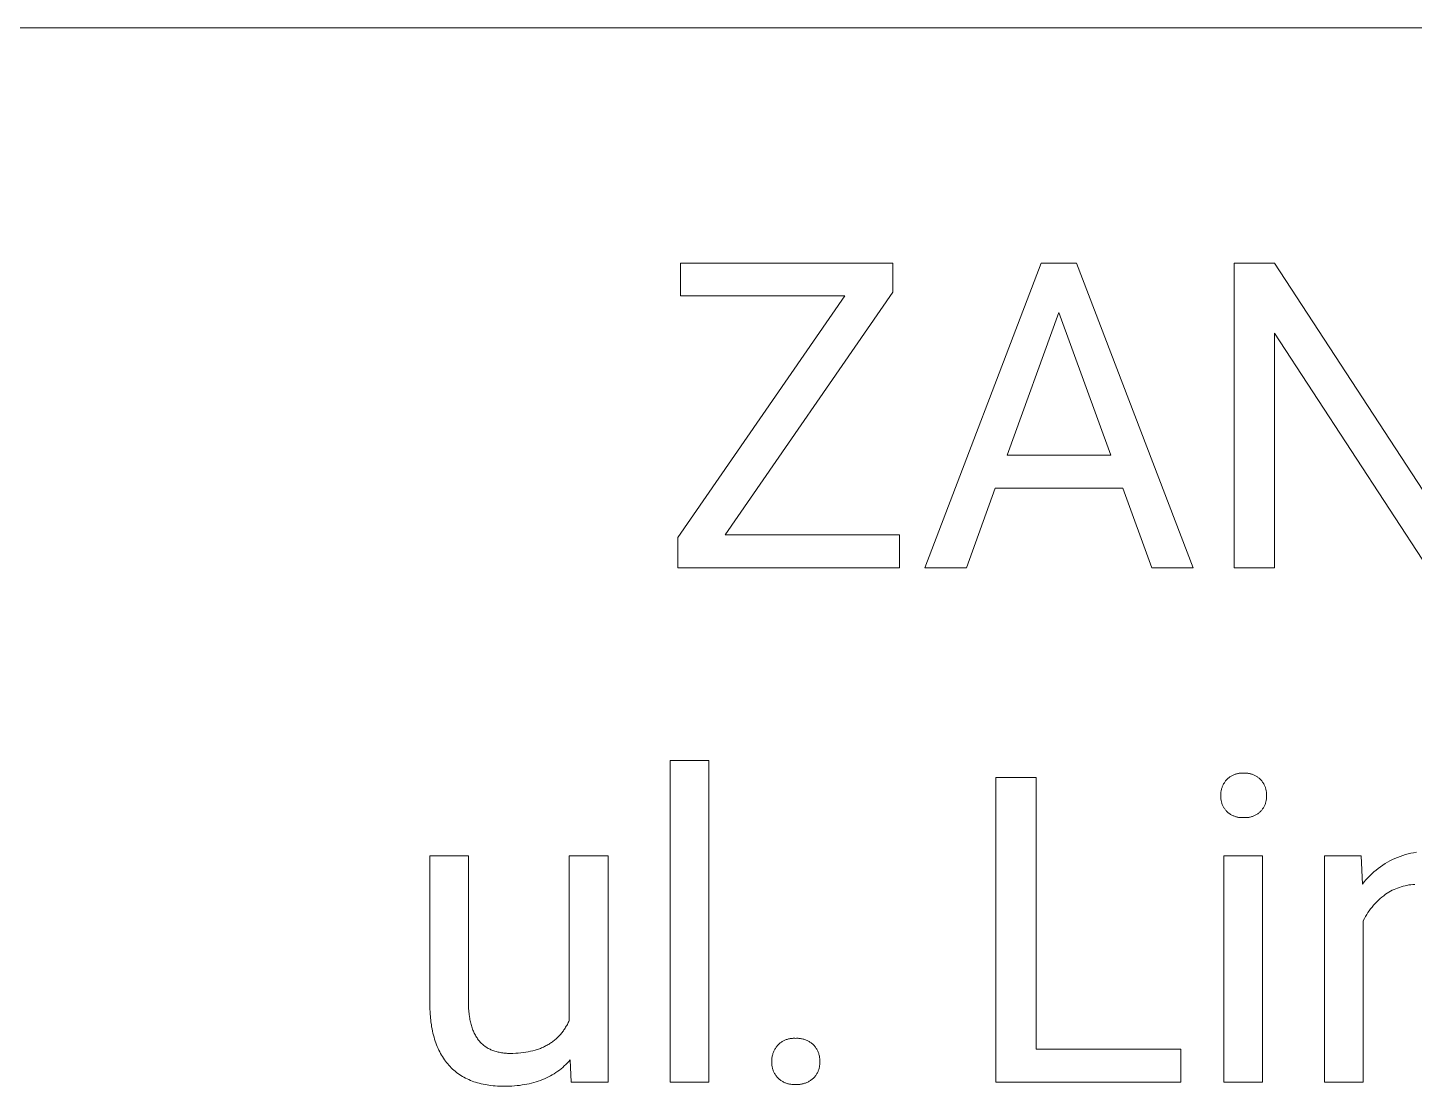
# Model space of a CAD drawing. Header units: millimetres. Extents: x 578 to 4608, y -138 to 2677.
# Drawn here: x 3286.3 to 3459.9, y 179.6 to 312.2 of the extents above; entities that cross this region are included whole.
import ezdxf

# ---------------------------------------------------------------- set-up
doc = ezdxf.new("R2010")
doc.units = ezdxf.units.MM
doc.header["$MEASUREMENT"] = 0
doc.layers.add('Domyślny', color=7, linetype='Continuous', true_color=0x000000)

msp = doc.modelspace()

# ---------------------------------------------------------------- linework, layer by layer
at = {"layer": 'Domyślny', "color": 18, "lineweight": 15, "true_color": 0x000000}
for p, q in [((4604.45, 312.23), (3085.22, 312.23)), ((3367.99, 278.63), (3367.99, 282.75)), ((3367.99, 282.75), (3394.59, 282.75)), ((3394.59, 282.75), (3394.59, 279.09)), ((3398.6, 244.59), (3413.18, 282.75)), ((3413.18, 282.75), (3417.58, 282.75)), ((3417.58, 282.75), (3432.18, 244.59)), ((3437.32, 244.59), (3437.32, 282.76)), ((3437.32, 282.76), (3442.38, 282.76)), ((3442.38, 282.76), (3461.65, 253.22)), ((3367.66, 248.37), (3388.56, 278.63)), ((3388.56, 278.63), (3367.99, 278.63)), ((3394.59, 279.09), (3373.6, 248.7)), ((3415.38, 276.54), (3408.91, 258.69)), ((3421.89, 258.69), (3415.38, 276.54)), ((3461.59, 244.59), (3442.38, 273.99)), ((3442.38, 273.99), (3442.38, 244.59)), ((3408.91, 258.69), (3421.89, 258.69)), ((3407.39, 254.57), (3403.8, 244.59)), ((3423.38, 254.57), (3407.39, 254.57)), ((3427.03, 244.59), (3423.38, 254.57)), ((3367.66, 244.58), (3367.66, 248.37)), ((3373.6, 248.7), (3395.44, 248.7)), ((3395.44, 248.7), (3395.44, 244.58)), ((3395.44, 244.58), (3367.66, 244.58)), ((3403.8, 244.59), (3398.6, 244.59)), ((3432.18, 244.59), (3427.03, 244.59)), ((3442.38, 244.59), (3437.32, 244.59)), ((3366.71, 180.17), (3366.71, 220.43)), ((3366.71, 220.43), (3371.55, 220.43)), ((3371.55, 220.43), (3371.55, 180.17)), ((3437.52, 218.75), (3437.61, 218.78)), ((3437.61, 218.78), (3437.7, 218.8)), ((3437.7, 218.8), (3437.79, 218.82)), ((3437.79, 218.82), (3437.87, 218.84)), ((3437.87, 218.84), (3437.96, 218.85)), ((3437.96, 218.85), (3438.05, 218.86)), ((3438.05, 218.86), (3438.14, 218.86)), ((3438.14, 218.86), (3438.23, 218.87)), ((3438.23, 218.87), (3438.32, 218.87)), ((3438.32, 218.87), (3438.42, 218.87)), ((3438.42, 218.87), (3438.51, 218.86)), ((3438.51, 218.86), (3438.6, 218.87)), ((3438.6, 218.87), (3438.69, 218.87)), ((3438.69, 218.87), (3438.78, 218.87)), ((3438.78, 218.87), (3438.87, 218.86)), ((3438.87, 218.86), (3438.96, 218.86)), ((3438.96, 218.86), (3439.05, 218.85)), ((3439.05, 218.85), (3439.14, 218.83)), ((3439.14, 218.83), (3439.23, 218.82)), ((3439.23, 218.82), (3439.32, 218.8)), ((3439.32, 218.8), (3439.41, 218.77)), ((3439.41, 218.77), (3439.5, 218.75)), ((3407.49, 180.17), (3407.49, 218.33)), ((3407.49, 218.33), (3412.55, 218.33)), ((3412.55, 218.33), (3412.55, 184.29)), ((3435.78, 216.99), (3435.81, 217.08)), ((3435.81, 217.08), (3435.84, 217.16)), ((3435.84, 217.16), (3435.88, 217.25)), ((3435.88, 217.25), (3435.91, 217.34)), ((3435.91, 217.34), (3435.96, 217.42)), ((3435.96, 217.42), (3436, 217.51)), ((3436, 217.51), (3436.05, 217.59)), ((3436.05, 217.59), (3436.1, 217.67)), ((3436.1, 217.67), (3436.15, 217.75)), ((3436.15, 217.75), (3436.2, 217.82)), ((3436.2, 217.82), (3436.26, 217.9)), ((3436.26, 217.9), (3436.32, 217.97)), ((3436.32, 217.97), (3436.38, 218.04)), ((3436.38, 218.04), (3436.45, 218.11)), ((3436.45, 218.11), (3436.51, 218.17)), ((3436.51, 218.17), (3436.58, 218.23)), ((3436.58, 218.23), (3436.65, 218.29)), ((3436.65, 218.29), (3436.72, 218.34)), ((3436.72, 218.34), (3436.79, 218.4)), ((3436.79, 218.4), (3436.87, 218.45)), ((3436.87, 218.45), (3436.95, 218.5)), ((3436.95, 218.5), (3437.02, 218.54)), ((3437.02, 218.54), (3437.1, 218.58)), ((3437.1, 218.58), (3437.19, 218.62)), ((3437.19, 218.62), (3437.27, 218.66)), ((3437.27, 218.66), (3437.35, 218.69)), ((3437.35, 218.69), (3437.44, 218.72)), ((3437.44, 218.72), (3437.52, 218.75)), ((3439.5, 218.75), (3439.58, 218.72)), ((3439.58, 218.72), (3439.67, 218.69)), ((3439.67, 218.69), (3439.75, 218.66)), ((3439.75, 218.66), (3439.84, 218.62)), ((3439.84, 218.62), (3439.92, 218.58)), ((3439.92, 218.58), (3440, 218.54)), ((3440, 218.54), (3440.08, 218.49)), ((3440.08, 218.49), (3440.16, 218.44)), ((3440.16, 218.44), (3440.23, 218.39)), ((3440.23, 218.39), (3440.31, 218.34)), ((3440.31, 218.34), (3440.38, 218.29)), ((3440.38, 218.29), (3440.45, 218.23)), ((3440.45, 218.23), (3440.52, 218.17)), ((3440.52, 218.17), (3440.59, 218.11)), ((3440.59, 218.11), (3440.65, 218.04)), ((3440.65, 218.04), (3440.72, 217.97)), ((3440.72, 217.97), (3440.78, 217.9)), ((3440.78, 217.9), (3440.83, 217.82)), ((3440.83, 217.82), (3440.89, 217.75)), ((3440.89, 217.75), (3440.94, 217.67)), ((3440.94, 217.67), (3440.99, 217.59)), ((3440.99, 217.59), (3441.04, 217.51)), ((3441.04, 217.51), (3441.08, 217.42)), ((3441.08, 217.42), (3441.12, 217.34)), ((3441.12, 217.34), (3441.16, 217.25)), ((3441.16, 217.25), (3441.2, 217.16)), ((3441.2, 217.16), (3441.23, 217.08)), ((3441.23, 217.08), (3441.26, 216.99)), ((3435.65, 216.34), (3435.66, 216.43)), ((3435.65, 216.24), (3435.65, 216.34)), ((3435.65, 216.15), (3435.65, 216.24)), ((3435.65, 216.06), (3435.65, 216.15)), ((3435.65, 215.96), (3435.65, 216.06)), ((3435.65, 215.87), (3435.65, 215.96)), ((3435.65, 215.78), (3435.65, 215.87)), ((3435.66, 215.68), (3435.65, 215.78)), ((3435.66, 216.43), (3435.67, 216.53)), ((3435.67, 215.59), (3435.66, 215.68)), ((3435.67, 216.53), (3435.69, 216.62)), ((3435.68, 215.5), (3435.67, 215.59)), ((3435.7, 215.41), (3435.68, 215.5)), ((3435.69, 216.62), (3435.71, 216.71)), ((3435.72, 215.31), (3435.7, 215.41)), ((3435.71, 216.71), (3435.73, 216.8)), ((3435.75, 215.22), (3435.72, 215.31)), ((3435.73, 216.8), (3435.75, 216.9)), ((3435.75, 216.9), (3435.78, 216.99)), ((3441.26, 216.99), (3441.29, 216.9)), ((3441.29, 216.9), (3441.31, 216.8)), ((3441.31, 215.31), (3441.29, 215.22)), ((3441.31, 216.8), (3441.33, 216.71)), ((3441.34, 215.41), (3441.31, 215.31)), ((3441.33, 216.71), (3441.35, 216.62)), ((3441.35, 215.5), (3441.34, 215.41)), ((3441.35, 216.62), (3441.36, 216.53)), ((3441.37, 215.59), (3441.35, 215.5)), ((3441.36, 216.53), (3441.38, 216.43)), ((3441.38, 215.68), (3441.37, 215.59)), ((3441.38, 216.43), (3441.38, 216.34)), ((3441.38, 216.34), (3441.39, 216.24)), ((3441.39, 215.78), (3441.38, 215.68)), ((3441.39, 216.24), (3441.39, 216.15)), ((3441.39, 216.15), (3441.39, 216.06)), ((3441.39, 216.06), (3441.39, 215.96)), ((3441.39, 215.96), (3441.39, 215.87)), ((3441.39, 215.87), (3441.39, 215.78)), ((3435.77, 215.13), (3435.75, 215.22)), ((3435.8, 215.05), (3435.77, 215.13)), ((3435.84, 214.96), (3435.8, 215.05)), ((3435.87, 214.87), (3435.84, 214.96)), ((3435.91, 214.79), (3435.87, 214.87)), ((3435.95, 214.7), (3435.91, 214.79)), ((3436, 214.62), (3435.95, 214.7)), ((3436.04, 214.54), (3436, 214.62)), ((3436.1, 214.46), (3436.04, 214.54)), ((3436.15, 214.39), (3436.1, 214.46)), ((3436.2, 214.31), (3436.15, 214.39)), ((3436.26, 214.24), (3436.2, 214.31)), ((3436.32, 214.17), (3436.26, 214.24)), ((3436.38, 214.1), (3436.32, 214.17)), ((3436.45, 214.03), (3436.38, 214.1)), ((3436.51, 213.97), (3436.45, 214.03)), ((3436.58, 213.91), (3436.51, 213.97)), ((3436.65, 213.86), (3436.58, 213.91)), ((3436.72, 213.8), (3436.65, 213.86)), ((3436.8, 213.75), (3436.72, 213.8)), ((3436.87, 213.7), (3436.8, 213.75)), ((3436.95, 213.65), (3436.87, 213.7)), ((3437.03, 213.61), (3436.95, 213.65)), ((3437.11, 213.57), (3437.03, 213.61)), ((3437.19, 213.53), (3437.11, 213.57)), ((3439.88, 213.56), (3439.8, 213.52)), ((3439.97, 213.6), (3439.88, 213.56)), ((3440.05, 213.64), (3439.97, 213.6)), ((3440.13, 213.69), (3440.05, 213.64)), ((3440.21, 213.74), (3440.13, 213.69)), ((3440.29, 213.79), (3440.21, 213.74)), ((3440.37, 213.85), (3440.29, 213.79)), ((3440.44, 213.91), (3440.37, 213.85)), ((3440.51, 213.97), (3440.44, 213.91)), ((3440.58, 214.03), (3440.51, 213.97)), ((3440.65, 214.1), (3440.58, 214.03)), ((3440.72, 214.17), (3440.65, 214.1)), ((3440.78, 214.24), (3440.72, 214.17)), ((3440.83, 214.31), (3440.78, 214.24)), ((3440.89, 214.39), (3440.83, 214.31)), ((3440.94, 214.46), (3440.89, 214.39)), ((3440.99, 214.54), (3440.94, 214.46)), ((3441.04, 214.62), (3440.99, 214.54)), ((3441.08, 214.7), (3441.04, 214.62)), ((3441.13, 214.79), (3441.08, 214.7)), ((3441.17, 214.87), (3441.13, 214.79)), ((3441.2, 214.96), (3441.17, 214.87)), ((3441.23, 215.05), (3441.2, 214.96)), ((3441.26, 215.13), (3441.23, 215.05)), ((3441.29, 215.22), (3441.26, 215.13)), ((3437.27, 213.5), (3437.19, 213.53)), ((3437.36, 213.46), (3437.27, 213.5)), ((3437.44, 213.43), (3437.36, 213.46)), ((3437.53, 213.41), (3437.44, 213.43)), ((3437.61, 213.38), (3437.53, 213.41)), ((3437.7, 213.36), (3437.61, 213.38)), ((3437.79, 213.34), (3437.7, 213.36)), ((3437.88, 213.33), (3437.79, 213.34)), ((3437.97, 213.31), (3437.88, 213.33)), ((3438.06, 213.31), (3437.97, 213.31)), ((3438.15, 213.3), (3438.06, 213.31)), ((3438.24, 213.3), (3438.15, 213.3)), ((3438.33, 213.3), (3438.24, 213.3)), ((3438.42, 213.3), (3438.33, 213.3)), ((3438.51, 213.3), (3438.42, 213.3)), ((3438.6, 213.3), (3438.51, 213.3)), ((3438.69, 213.3), (3438.6, 213.3)), ((3438.79, 213.3), (3438.69, 213.3)), ((3438.88, 213.3), (3438.79, 213.3)), ((3438.98, 213.31), (3438.88, 213.3)), ((3439.07, 213.32), (3438.98, 213.31)), ((3439.16, 213.33), (3439.07, 213.32)), ((3439.26, 213.35), (3439.16, 213.33)), ((3439.35, 213.37), (3439.26, 213.35)), ((3439.44, 213.39), (3439.35, 213.37)), ((3439.53, 213.42), (3439.44, 213.39)), ((3439.62, 213.45), (3439.53, 213.42)), ((3439.71, 213.48), (3439.62, 213.45)), ((3439.8, 213.52), (3439.71, 213.48)), ((3336.6, 190.08), (3336.6, 208.53)), ((3336.6, 208.53), (3341.44, 208.53)), ((3341.44, 208.53), (3341.44, 190.21)), ((3354.07, 187.9), (3354.07, 208.53)), ((3354.07, 208.53), (3358.93, 208.53)), ((3358.93, 208.53), (3358.93, 180.17)), ((3436.04, 180.17), (3436.04, 208.53)), ((3436.04, 208.53), (3440.88, 208.53)), ((3440.88, 208.53), (3440.88, 180.17)), ((3448.64, 180.18), (3448.64, 208.53)), ((3448.64, 208.53), (3453.23, 208.53)), ((3453.23, 208.53), (3453.39, 204.96)), ((3457.79, 208.32), (3458.11, 208.44)), ((3458.11, 208.44), (3458.44, 208.56)), ((3458.44, 208.56), (3458.78, 208.66)), ((3458.78, 208.66), (3459.12, 208.75)), ((3459.12, 208.75), (3459.46, 208.83)), ((3459.46, 208.83), (3459.8, 208.9)), ((3459.8, 208.9), (3460.15, 208.95)), ((3454.82, 206.5), (3455.09, 206.72)), ((3455.09, 206.72), (3455.36, 206.94)), ((3455.36, 206.94), (3455.64, 207.15)), ((3455.64, 207.15), (3455.93, 207.35)), ((3455.93, 207.35), (3456.23, 207.53)), ((3456.23, 207.53), (3456.53, 207.71)), ((3456.53, 207.71), (3456.83, 207.88)), ((3456.83, 207.88), (3457.15, 208.04)), ((3457.15, 208.04), (3457.46, 208.18)), ((3457.46, 208.18), (3457.79, 208.32)), ((3453.39, 204.96), (3453.61, 205.24)), ((3453.61, 205.24), (3453.83, 205.51)), ((3453.83, 205.51), (3454.07, 205.77)), ((3454.07, 205.77), (3454.31, 206.02)), ((3454.31, 206.02), (3454.56, 206.26)), ((3454.56, 206.26), (3454.82, 206.5)), ((3459.44, 204.89), (3459.2, 204.86)), ((3459.68, 204.91), (3459.44, 204.89)), ((3459.93, 204.93), (3459.68, 204.91)), ((3455.6, 203.15), (3455.38, 202.95)), ((3455.82, 203.34), (3455.6, 203.15)), ((3456.05, 203.52), (3455.82, 203.34)), ((3456.28, 203.69), (3456.05, 203.52)), ((3456.48, 203.82), (3456.28, 203.69)), ((3456.69, 203.95), (3456.48, 203.82)), ((3456.9, 204.07), (3456.69, 203.95)), ((3457.12, 204.19), (3456.9, 204.07)), ((3457.34, 204.29), (3457.12, 204.19)), ((3457.56, 204.39), (3457.34, 204.29)), ((3457.79, 204.48), (3457.56, 204.39)), ((3458.02, 204.56), (3457.79, 204.48)), ((3458.25, 204.64), (3458.02, 204.56)), ((3458.48, 204.71), (3458.25, 204.64)), ((3458.72, 204.76), (3458.48, 204.71)), ((3458.96, 204.81), (3458.72, 204.76)), ((3459.2, 204.86), (3458.96, 204.81)), ((3454.07, 201.4), (3453.92, 201.15)), ((3454.24, 201.64), (3454.07, 201.4)), ((3454.41, 201.87), (3454.24, 201.64)), ((3454.59, 202.1), (3454.41, 201.87)), ((3454.78, 202.32), (3454.59, 202.1)), ((3454.97, 202.54), (3454.78, 202.32)), ((3455.17, 202.75), (3454.97, 202.54)), ((3455.38, 202.95), (3455.17, 202.75)), ((3453.63, 200.65), (3453.5, 200.39)), ((3453.5, 200.39), (3453.5, 180.18)), ((3453.77, 200.9), (3453.63, 200.65)), ((3453.92, 201.15), (3453.77, 200.9)), ((3336.61, 189.44), (3336.6, 190.08)), ((3336.64, 188.83), (3336.61, 189.44)), ((3341.44, 190.21), (3341.45, 189.81)), ((3341.45, 189.81), (3341.46, 189.43)), ((3341.46, 189.43), (3341.49, 189.06)), ((3336.69, 188.23), (3336.64, 188.83)), ((3336.72, 187.94), (3336.69, 188.23)), ((3336.75, 187.66), (3336.72, 187.94)), ((3336.8, 187.38), (3336.75, 187.66)), ((3341.49, 189.06), (3341.52, 188.7)), ((3341.52, 188.7), (3341.57, 188.35)), ((3341.57, 188.35), (3341.6, 188.19)), ((3341.6, 188.19), (3341.63, 188.02)), ((3341.63, 188.02), (3341.66, 187.86)), ((3341.66, 187.86), (3341.69, 187.7)), ((3341.69, 187.7), (3341.73, 187.54)), ((3341.73, 187.54), (3341.77, 187.39)), ((3353.83, 187.4), (3353.89, 187.52)), ((3353.89, 187.52), (3353.95, 187.65)), ((3353.95, 187.65), (3354.01, 187.77)), ((3354.01, 187.77), (3354.07, 187.9)), ((3336.84, 187.1), (3336.8, 187.38)), ((3336.89, 186.83), (3336.84, 187.1)), ((3336.94, 186.56), (3336.89, 186.83)), ((3337, 186.3), (3336.94, 186.56)), ((3337.07, 186.05), (3337, 186.3)), ((3337.14, 185.79), (3337.07, 186.05)), ((3337.21, 185.55), (3337.14, 185.79)), ((3341.77, 187.39), (3341.81, 187.24)), ((3341.81, 187.24), (3341.86, 187.1)), ((3341.86, 187.1), (3341.9, 186.95)), ((3341.9, 186.95), (3341.95, 186.81)), ((3341.95, 186.81), (3342.01, 186.68)), ((3342.01, 186.68), (3342.06, 186.54)), ((3342.06, 186.54), (3342.12, 186.41)), ((3342.12, 186.41), (3342.18, 186.28)), ((3342.18, 186.28), (3342.24, 186.16)), ((3342.24, 186.16), (3342.31, 186.04)), ((3342.31, 186.04), (3342.38, 185.92)), ((3342.38, 185.92), (3342.45, 185.81)), ((3342.45, 185.81), (3342.52, 185.7)), ((3352.56, 185.72), (3352.65, 185.81)), ((3352.65, 185.81), (3352.75, 185.91)), ((3352.75, 185.91), (3352.83, 186)), ((3352.83, 186), (3352.92, 186.1)), ((3352.92, 186.1), (3353.01, 186.19)), ((3353.01, 186.19), (3353.09, 186.29)), ((3353.09, 186.29), (3353.17, 186.4)), ((3353.17, 186.4), (3353.25, 186.5)), ((3353.25, 186.5), (3353.33, 186.6)), ((3353.33, 186.6), (3353.41, 186.71)), ((3353.41, 186.71), (3353.48, 186.82)), ((3353.48, 186.82), (3353.55, 186.93)), ((3353.55, 186.93), (3353.62, 187.05)), ((3353.62, 187.05), (3353.69, 187.16)), ((3353.69, 187.16), (3353.76, 187.28)), ((3353.76, 187.28), (3353.83, 187.4)), ((3337.29, 185.31), (3337.21, 185.55)), ((3337.37, 185.07), (3337.29, 185.31)), ((3337.45, 184.84), (3337.37, 185.07)), ((3337.55, 184.61), (3337.45, 184.84)), ((3337.64, 184.39), (3337.55, 184.61)), ((3337.74, 184.17), (3337.64, 184.39)), ((3337.85, 183.96), (3337.74, 184.17)), ((3342.52, 185.7), (3342.6, 185.59)), ((3342.6, 185.59), (3342.67, 185.48)), ((3342.67, 185.48), (3342.75, 185.38)), ((3342.75, 185.38), (3342.84, 185.28)), ((3342.84, 185.28), (3342.92, 185.18)), ((3342.92, 185.18), (3343.01, 185.09)), ((3343.01, 185.09), (3343.1, 185)), ((3343.1, 185), (3343.2, 184.92)), ((3343.2, 184.92), (3343.29, 184.83)), ((3343.29, 184.83), (3343.39, 184.75)), ((3343.39, 184.75), (3343.49, 184.67)), ((3343.49, 184.67), (3343.59, 184.6)), ((3343.59, 184.6), (3343.7, 184.53)), ((3343.7, 184.53), (3343.81, 184.46)), ((3343.81, 184.46), (3343.92, 184.4)), ((3343.92, 184.4), (3344.03, 184.34)), ((3344.03, 184.34), (3344.15, 184.28)), ((3344.15, 184.28), (3344.27, 184.22)), ((3344.27, 184.22), (3344.39, 184.17)), ((3344.39, 184.17), (3344.51, 184.12)), ((3344.51, 184.12), (3344.64, 184.08)), ((3344.64, 184.08), (3344.77, 184.03)), ((3344.77, 184.03), (3344.9, 184)), ((3349.23, 184.03), (3349.51, 184.1)), ((3349.51, 184.1), (3349.79, 184.17)), ((3349.79, 184.17), (3350.06, 184.26)), ((3350.06, 184.26), (3350.2, 184.3)), ((3350.2, 184.3), (3350.33, 184.35)), ((3350.33, 184.35), (3350.46, 184.4)), ((3350.46, 184.4), (3350.58, 184.45)), ((3350.58, 184.45), (3350.71, 184.51)), ((3350.71, 184.51), (3350.83, 184.56)), ((3350.83, 184.56), (3350.95, 184.62)), ((3350.95, 184.62), (3351.07, 184.68)), ((3351.07, 184.68), (3351.19, 184.74)), ((3351.19, 184.74), (3351.31, 184.8)), ((3351.31, 184.8), (3351.42, 184.87)), ((3351.42, 184.87), (3351.54, 184.94)), ((3351.54, 184.94), (3351.65, 185.01)), ((3351.65, 185.01), (3351.76, 185.08)), ((3351.76, 185.08), (3351.86, 185.15)), ((3351.86, 185.15), (3351.97, 185.23)), ((3351.97, 185.23), (3352.07, 185.31)), ((3352.07, 185.31), (3352.17, 185.39)), ((3352.17, 185.39), (3352.27, 185.47)), ((3352.27, 185.47), (3352.37, 185.55)), ((3352.37, 185.55), (3352.47, 185.64)), ((3352.47, 185.64), (3352.56, 185.72)), ((3379.68, 184.03), (3379.73, 184.12)), ((3379.73, 184.12), (3379.77, 184.21)), ((3379.77, 184.21), (3379.82, 184.3)), ((3379.82, 184.3), (3379.88, 184.39)), ((3379.88, 184.39), (3379.93, 184.48)), ((3379.93, 184.48), (3379.99, 184.56)), ((3379.99, 184.56), (3380.05, 184.65)), ((3380.05, 184.65), (3380.12, 184.73)), ((3380.12, 184.73), (3380.18, 184.81)), ((3380.18, 184.81), (3380.25, 184.88)), ((3380.25, 184.88), (3380.33, 184.94)), ((3380.33, 184.94), (3380.4, 185.01)), ((3380.4, 185.01), (3380.48, 185.07)), ((3380.48, 185.07), (3380.56, 185.13)), ((3380.56, 185.13), (3380.64, 185.18)), ((3380.64, 185.18), (3380.72, 185.24)), ((3380.72, 185.24), (3380.81, 185.29)), ((3380.81, 185.29), (3380.89, 185.33)), ((3380.89, 185.33), (3380.98, 185.38)), ((3380.98, 185.38), (3381.07, 185.42)), ((3381.07, 185.42), (3381.16, 185.46)), ((3381.16, 185.46), (3381.25, 185.49)), ((3381.25, 185.49), (3381.34, 185.52)), ((3381.34, 185.52), (3381.44, 185.55)), ((3381.44, 185.55), (3381.53, 185.58)), ((3381.53, 185.58), (3381.63, 185.6)), ((3381.63, 185.6), (3381.73, 185.62)), ((3381.73, 185.62), (3381.82, 185.63)), ((3381.82, 185.63), (3381.92, 185.65)), ((3381.92, 185.65), (3382.02, 185.65)), ((3382.02, 185.65), (3382.12, 185.66)), ((3382.12, 185.66), (3382.22, 185.66)), ((3382.22, 185.66), (3382.31, 185.66)), ((3382.31, 185.66), (3382.41, 185.65)), ((3382.41, 185.65), (3382.52, 185.66)), ((3382.52, 185.66), (3382.62, 185.66)), ((3382.62, 185.66), (3382.73, 185.66)), ((3382.73, 185.66), (3382.83, 185.65)), ((3382.83, 185.65), (3382.93, 185.64)), ((3382.93, 185.64), (3383.04, 185.63)), ((3383.04, 185.63), (3383.14, 185.61)), ((3383.14, 185.61), (3383.24, 185.59)), ((3383.24, 185.59), (3383.34, 185.56)), ((3383.34, 185.56), (3383.44, 185.54)), ((3383.44, 185.54), (3383.54, 185.5)), ((3383.54, 185.5), (3383.64, 185.47)), ((3383.64, 185.47), (3383.74, 185.43)), ((3383.74, 185.43), (3383.84, 185.39)), ((3383.84, 185.39), (3383.93, 185.35)), ((3383.93, 185.35), (3384.02, 185.3)), ((3384.02, 185.3), (3384.11, 185.25)), ((3384.11, 185.25), (3384.2, 185.19)), ((3384.2, 185.19), (3384.29, 185.14)), ((3384.29, 185.14), (3384.38, 185.08)), ((3384.38, 185.08), (3384.46, 185.01)), ((3384.46, 185.01), (3384.54, 184.95)), ((3384.54, 184.95), (3384.62, 184.88)), ((3384.62, 184.88), (3384.69, 184.81)), ((3384.69, 184.81), (3384.76, 184.73)), ((3384.76, 184.73), (3384.83, 184.65)), ((3384.83, 184.65), (3384.89, 184.56)), ((3384.89, 184.56), (3384.95, 184.48)), ((3384.95, 184.48), (3385, 184.39)), ((3385, 184.39), (3385.06, 184.3)), ((3385.06, 184.3), (3385.11, 184.21)), ((3385.11, 184.21), (3385.15, 184.12)), ((3385.15, 184.12), (3385.2, 184.03)), ((3412.55, 184.29), (3430.64, 184.29)), ((3430.64, 184.29), (3430.64, 180.17)), ((3337.96, 183.76), (3337.85, 183.96)), ((3338.07, 183.55), (3337.96, 183.76)), ((3338.19, 183.36), (3338.07, 183.55)), ((3338.31, 183.16), (3338.19, 183.36)), ((3338.44, 182.98), (3338.31, 183.16)), ((3338.57, 182.8), (3338.44, 182.98)), ((3338.71, 182.62), (3338.57, 182.8)), ((3338.85, 182.45), (3338.71, 182.62)), ((3339, 182.28), (3338.85, 182.45)), ((3344.9, 184), (3345.04, 183.96)), ((3345.04, 183.96), (3345.17, 183.93)), ((3345.17, 183.93), (3345.31, 183.9)), ((3345.31, 183.9), (3345.45, 183.87)), ((3345.45, 183.87), (3345.6, 183.85)), ((3345.6, 183.85), (3345.74, 183.83)), ((3345.74, 183.83), (3345.89, 183.81)), ((3345.89, 183.81), (3346.04, 183.79)), ((3346.04, 183.79), (3346.2, 183.78)), ((3346.2, 183.78), (3346.35, 183.77)), ((3346.35, 183.77), (3346.51, 183.77)), ((3346.51, 183.77), (3346.68, 183.77)), ((3346.68, 183.77), (3347.02, 183.77)), ((3347.02, 183.77), (3347.36, 183.78)), ((3347.36, 183.78), (3347.69, 183.81)), ((3347.69, 183.81), (3348.01, 183.83)), ((3348.01, 183.83), (3348.33, 183.87)), ((3348.33, 183.87), (3348.63, 183.91)), ((3348.63, 183.91), (3348.93, 183.97)), ((3348.93, 183.97), (3349.23, 184.03)), ((3353.65, 182.38), (3353.45, 182.19)), ((3353.84, 182.57), (3353.65, 182.38)), ((3354.02, 182.77), (3353.84, 182.57)), ((3354.2, 182.98), (3354.02, 182.77)), ((3354.31, 180.17), (3354.2, 182.98)), ((3379.42, 182.92), (3379.43, 183.02)), ((3379.42, 182.82), (3379.42, 182.92)), ((3379.42, 182.71), (3379.42, 182.82)), ((3379.42, 182.62), (3379.42, 182.71)), ((3379.42, 182.52), (3379.42, 182.62)), ((3379.43, 182.43), (3379.42, 182.52)), ((3379.43, 183.02), (3379.44, 183.13)), ((3379.44, 182.33), (3379.43, 182.43)), ((3379.44, 183.13), (3379.45, 183.23)), ((3379.45, 182.24), (3379.44, 182.33)), ((3379.45, 183.23), (3379.47, 183.33)), ((3379.47, 183.33), (3379.49, 183.43)), ((3379.49, 183.43), (3379.51, 183.54)), ((3379.51, 183.54), (3379.54, 183.64)), ((3379.54, 183.64), (3379.57, 183.74)), ((3379.57, 183.74), (3379.6, 183.83)), ((3379.6, 183.83), (3379.64, 183.93)), ((3379.64, 183.93), (3379.68, 184.03)), ((3385.2, 184.03), (3385.24, 183.93)), ((3385.24, 183.93), (3385.27, 183.83)), ((3385.27, 183.83), (3385.31, 183.74)), ((3385.31, 183.74), (3385.34, 183.64)), ((3385.34, 183.64), (3385.36, 183.54)), ((3385.36, 183.54), (3385.39, 183.43)), ((3385.39, 183.43), (3385.4, 183.33)), ((3385.4, 183.33), (3385.42, 183.23)), ((3385.42, 183.23), (3385.43, 183.13)), ((3385.43, 182.33), (3385.42, 182.24)), ((3385.43, 183.13), (3385.44, 183.02)), ((3385.44, 182.43), (3385.43, 182.33)), ((3385.44, 183.02), (3385.45, 182.92)), ((3385.45, 182.52), (3385.44, 182.43)), ((3385.45, 182.92), (3385.45, 182.82)), ((3385.45, 182.82), (3385.45, 182.71)), ((3385.45, 182.71), (3385.45, 182.62)), ((3385.45, 182.62), (3385.45, 182.52)), ((3339.15, 182.12), (3339, 182.28)), ((3339.3, 181.96), (3339.15, 182.12)), ((3339.46, 181.81), (3339.3, 181.96)), ((3339.62, 181.66), (3339.46, 181.81)), ((3339.79, 181.52), (3339.62, 181.66)), ((3339.96, 181.38), (3339.79, 181.52)), ((3340.13, 181.25), (3339.96, 181.38)), ((3340.31, 181.13), (3340.13, 181.25)), ((3340.5, 181.01), (3340.31, 181.13)), ((3340.69, 180.89), (3340.5, 181.01)), ((3340.88, 180.78), (3340.69, 180.89)), ((3341.07, 180.67), (3340.88, 180.78)), ((3341.28, 180.57), (3341.07, 180.67)), ((3341.48, 180.48), (3341.28, 180.57)), ((3350.97, 180.58), (3350.71, 180.48)), ((3351.22, 180.7), (3350.97, 180.58)), ((3351.46, 180.82), (3351.22, 180.7)), ((3351.71, 180.94), (3351.46, 180.82)), ((3351.94, 181.08), (3351.71, 180.94)), ((3352.17, 181.22), (3351.94, 181.08)), ((3352.4, 181.36), (3352.17, 181.22)), ((3352.62, 181.52), (3352.4, 181.36)), ((3352.84, 181.68), (3352.62, 181.52)), ((3353.05, 181.84), (3352.84, 181.68)), ((3353.25, 182.01), (3353.05, 181.84)), ((3353.45, 182.19), (3353.25, 182.01)), ((3379.46, 182.14), (3379.45, 182.24)), ((3379.48, 182.05), (3379.46, 182.14)), ((3379.51, 181.95), (3379.48, 182.05)), ((3379.53, 181.86), (3379.51, 181.95)), ((3379.56, 181.77), (3379.53, 181.86)), ((3379.59, 181.68), (3379.56, 181.77)), ((3379.62, 181.59), (3379.59, 181.68)), ((3379.66, 181.5), (3379.62, 181.59)), ((3379.7, 181.41), (3379.66, 181.5)), ((3379.74, 181.33), (3379.7, 181.41)), ((3379.79, 181.24), (3379.74, 181.33)), ((3379.84, 181.16), (3379.79, 181.24)), ((3379.89, 181.08), (3379.84, 181.16)), ((3379.94, 181), (3379.89, 181.08)), ((3380, 180.92), (3379.94, 181)), ((3380.06, 180.85), (3380, 180.92)), ((3380.12, 180.77), (3380.06, 180.85)), ((3380.18, 180.7), (3380.12, 180.77)), ((3380.26, 180.63), (3380.18, 180.7)), ((3380.33, 180.57), (3380.26, 180.63)), ((3380.4, 180.5), (3380.33, 180.57)), ((3384.54, 180.56), (3384.46, 180.5)), ((3384.62, 180.63), (3384.54, 180.56)), ((3384.69, 180.7), (3384.62, 180.63)), ((3384.76, 180.77), (3384.69, 180.7)), ((3384.82, 180.85), (3384.76, 180.77)), ((3384.88, 180.92), (3384.82, 180.85)), ((3384.94, 181), (3384.88, 180.92)), ((3384.99, 181.08), (3384.94, 181)), ((3385.04, 181.16), (3384.99, 181.08)), ((3385.09, 181.24), (3385.04, 181.16)), ((3385.14, 181.33), (3385.09, 181.24)), ((3385.18, 181.41), (3385.14, 181.33)), ((3385.22, 181.5), (3385.18, 181.41)), ((3385.25, 181.59), (3385.22, 181.5)), ((3385.29, 181.68), (3385.25, 181.59)), ((3385.32, 181.77), (3385.29, 181.68)), ((3385.35, 181.86), (3385.32, 181.77)), ((3385.37, 181.95), (3385.35, 181.86)), ((3385.39, 182.05), (3385.37, 181.95)), ((3385.41, 182.14), (3385.39, 182.05)), ((3385.42, 182.24), (3385.41, 182.14)), ((3341.69, 180.39), (3341.48, 180.48)), ((3341.9, 180.3), (3341.69, 180.39)), ((3342.12, 180.22), (3341.9, 180.3)), ((3342.34, 180.15), (3342.12, 180.22)), ((3342.57, 180.08), (3342.34, 180.15)), ((3342.8, 180.02), (3342.57, 180.08)), ((3343.04, 179.96), (3342.8, 180.02)), ((3343.27, 179.9), (3343.04, 179.96)), ((3343.52, 179.86), (3343.27, 179.9)), ((3343.77, 179.81), (3343.52, 179.86)), ((3344.02, 179.77), (3343.77, 179.81)), ((3344.27, 179.74), (3344.02, 179.77)), ((3344.53, 179.71), (3344.27, 179.74)), ((3344.8, 179.69), (3344.53, 179.71)), ((3345.07, 179.67), (3344.8, 179.69)), ((3345.34, 179.66), (3345.07, 179.67)), ((3345.62, 179.65), (3345.34, 179.66)), ((3345.9, 179.65), (3345.62, 179.65)), ((3346.24, 179.65), (3345.9, 179.65)), ((3346.57, 179.66), (3346.24, 179.65)), ((3346.9, 179.68), (3346.57, 179.66)), ((3347.22, 179.7), (3346.9, 179.68)), ((3347.54, 179.73), (3347.22, 179.7)), ((3347.86, 179.76), (3347.54, 179.73)), ((3348.17, 179.81), (3347.86, 179.76)), ((3348.47, 179.86), (3348.17, 179.81)), ((3348.77, 179.91), (3348.47, 179.86)), ((3349.06, 179.97), (3348.77, 179.91)), ((3349.35, 180.04), (3349.06, 179.97)), ((3349.63, 180.11), (3349.35, 180.04)), ((3349.91, 180.2), (3349.63, 180.11)), ((3350.18, 180.28), (3349.91, 180.2)), ((3350.45, 180.38), (3350.18, 180.28)), ((3350.71, 180.48), (3350.45, 180.38)), ((3358.93, 180.17), (3354.31, 180.17)), ((3371.55, 180.17), (3366.71, 180.17)), ((3380.48, 180.44), (3380.4, 180.5)), ((3380.56, 180.39), (3380.48, 180.44)), ((3380.64, 180.33), (3380.56, 180.39)), ((3380.72, 180.28), (3380.64, 180.33)), ((3380.81, 180.23), (3380.72, 180.28)), ((3380.89, 180.18), (3380.81, 180.23)), ((3380.98, 180.14), (3380.89, 180.18)), ((3381.07, 180.1), (3380.98, 180.14)), ((3381.16, 180.06), (3381.07, 180.1)), ((3381.25, 180.03), (3381.16, 180.06)), ((3381.35, 180), (3381.25, 180.03)), ((3381.44, 179.97), (3381.35, 180)), ((3381.54, 179.95), (3381.44, 179.97)), ((3381.63, 179.93), (3381.54, 179.95)), ((3381.73, 179.91), (3381.63, 179.93)), ((3381.83, 179.9), (3381.73, 179.91)), ((3381.92, 179.88), (3381.83, 179.9)), ((3382.02, 179.88), (3381.92, 179.88)), ((3382.12, 179.87), (3382.02, 179.88)), ((3382.22, 179.87), (3382.12, 179.87)), ((3382.31, 179.88), (3382.22, 179.87)), ((3382.41, 179.88), (3382.31, 179.88)), ((3382.52, 179.88), (3382.41, 179.88)), ((3382.62, 179.87), (3382.52, 179.88)), ((3382.72, 179.88), (3382.62, 179.87)), ((3382.83, 179.88), (3382.72, 179.88)), ((3382.93, 179.89), (3382.83, 179.88)), ((3383.03, 179.9), (3382.93, 179.89)), ((3383.14, 179.92), (3383.03, 179.9)), ((3383.24, 179.94), (3383.14, 179.92)), ((3383.34, 179.96), (3383.24, 179.94)), ((3383.44, 179.99), (3383.34, 179.96)), ((3383.54, 180.02), (3383.44, 179.99)), ((3383.64, 180.05), (3383.54, 180.02)), ((3383.74, 180.09), (3383.64, 180.05)), ((3383.83, 180.13), (3383.74, 180.09)), ((3383.93, 180.17), (3383.83, 180.13)), ((3384.02, 180.22), (3383.93, 180.17)), ((3384.11, 180.27), (3384.02, 180.22)), ((3384.2, 180.32), (3384.11, 180.27)), ((3384.29, 180.38), (3384.2, 180.32)), ((3384.37, 180.44), (3384.29, 180.38)), ((3384.46, 180.5), (3384.37, 180.44)), ((3430.64, 180.17), (3407.49, 180.17)), ((3440.88, 180.17), (3436.04, 180.17)), ((3453.5, 180.18), (3448.64, 180.18))]:
    msp.add_line(p, q, dxfattribs=at)

doc.saveas('drawing.dxf')
